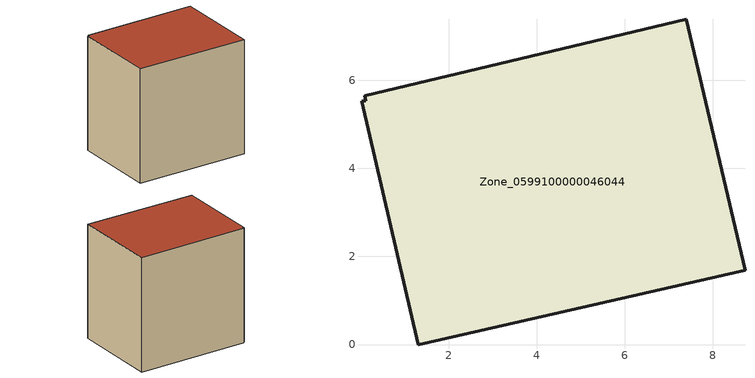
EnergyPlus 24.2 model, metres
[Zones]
Zone_0599100000046044
 floor ground (C_G): 8.73,1.68 1.31,0 0.02,5.53 0.12,5.54 0.1,5.64 7.4,7.38 z0
 wall outside (C_F): 8.73,1.68 7.4,7.38 0.1,5.64 0.12,5.54 0.02,5.53 1.31,0 8.73,1.68 z0:7.64
 roof outside (C_R): 1.31,0 8.73,1.68 7.4,7.38 0.1,5.64 0.12,5.54 0.02,5.53 z7.64
[BUILDING]
Pand.0599100000046044: North Axis=0; Terrain=City; Loads Convergence Tolerance Value=0.04; Temperature Convergence Tolerance Value=0.4; Solar Distribution=FullExterior; Maximum Number of Warmup Days=25; Minimum Number of Warmup Days=1
[Site:Location]
Rotterdam.The.Hague.AP_ZH_NLD Design_Conditions: Latitude=51.96; Longitude=4.45; Time Zone=1; Elevation=-4.5
[SITE:GROUNDTEMPERATURE:BUILDINGSURFACE]
18, 18, 18, 18, 18, 18, 18, 18, 18, 18, 18, 18
[MATERIAL] Thermal Absorptance=0.9; Solar Absorptance=0.7; Visible Absorptance=0.7
Name | Roughness | Thickness | Conductivity | Density | Specific Heat
G.TI.1946 | MediumSmooth | 0.15 | 1 | 540 | 1210
F.TI.1946 | Rough | 0.3 | 0.857143 | 1920 | 840
R.TI.1946 | MediumRough | 0.2 | 0.1 | 1500 | 1000
[CONSTRUCTION]
C_G: G.TI.1946
C_F: F.TI.1946
C_R: R.TI.1946
[ZONE]
Zone_0599100000046044: Type=1; Multiplier=1; Ceiling Height=Autocalculate; Volume=Autocalculate; Floor Area=autocalculate; Part of Total Floor Area=Yes
[ZONEINFILTRATION:DESIGNFLOWRATE]
Infil_Zone_0599100000046044: Zone or ZoneList or Space or SpaceList=Zone_0599100000046044; Schedule=AlwaysOn; Design Flow Rate Calculation Method=Flow/Area; Flow Rate per Floor Area=0.003; Constant Term Coefficient=1; Temperature Term Coefficient=0; Velocity Term Coefficient=0; Velocity Squared Term Coefficient=0
[HVACTEMPLATE:ZONE:IDEALLOADSAIRSYSTEM]
Zone_0599100000046044: Maximum Heating Supply Air Temperature=50; Minimum Cooling Supply Air Temperature=13; Maximum Heating Supply Air Humidity Ratio=0.0156; Minimum Cooling Supply Air Humidity Ratio=0.0077; Heating Limit=NoLimit; Cooling Limit=NoLimit; Dehumidification Control Type=ConstantSensibleHeatRatio; Cooling Sensible Heat Ratio=0.7; Dehumidification Setpoint=60; Humidification Control Type=None; Humidification Setpoint=30; Outdoor Air Method=None; Outdoor Air Flow Rate per Person=0.00944; Outdoor Air Flow Rate per Zone Floor Area=0; Outdoor Air Flow Rate per Zone=0; Demand Controlled Ventilation Type=None; Outdoor Air Economizer Type=NoEconomizer; Heat Recovery Type=None; Sensible Heat Recovery Effectiveness=0.7; Latent Heat Recovery Effectiveness=0.65
[ZONECONTROL:THERMOSTAT]
ThermostatControl_Zone_0599100000046044: Zone or ZoneList=Zone_0599100000046044; Control Type Schedule=DualSetpointControlType; Control 1=Thermostat_Zone_0599100000046044; Temperature Difference Between Cutout And Setpoint=0
[THERMOSTATSETPOINT:DUALSETPOINT]
Thermostat_Zone_0599100000046044: Heating Setpoint Temperature Schedule=HeatingSetpoint_Zone_0599100000046044; Cooling Setpoint Temperature Schedule=CoolingSetpoint_Zone_0599100000046044
[SCHEDULE:COMPACT]
HeatingSetpoint_Zone_0599100000046044: Through: 12/31, For: AllDays, Until: 24:00, 21
CoolingSetpoint_Zone_0599100000046044: Through: 12/31, For: AllDays, Until: 24:00, 24
DualSetpointControlType: Through: 12/31, For: AllDays, Until: 24:00, 4
AlwaysOn: Through: 12/31, For: AllDays, Until: 24:00, 1
